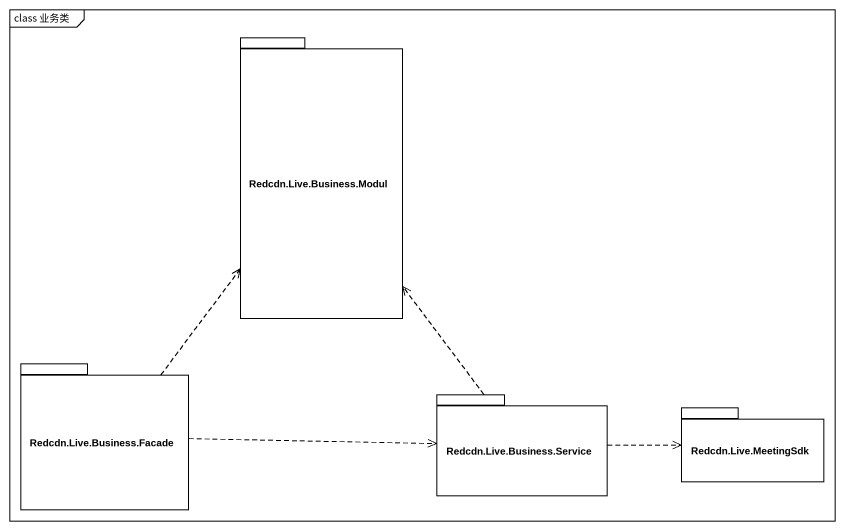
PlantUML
@startuml
mainframe class 业务类
package "Redcdn.Live.Business.Modul" as Redcdn_Live_Business_Modul {
}
package "Redcdn.Live.Business.Facade" as Redcdn_Live_Business_Facade {
}
package "Redcdn.Live.Business.Service" as Redcdn_Live_Business_Service {
}
package "Redcdn.Live.MeetingSdk" as Redcdn_Live_MeetingSdk {
}
Redcdn_Live_Business_Facade .up.> Redcdn_Live_Business_Modul
Redcdn_Live_Business_Facade .right.> Redcdn_Live_Business_Service
Redcdn_Live_Business_Service .up.> Redcdn_Live_Business_Modul
Redcdn_Live_Business_Service .right.> Redcdn_Live_MeetingSdk
@enduml
